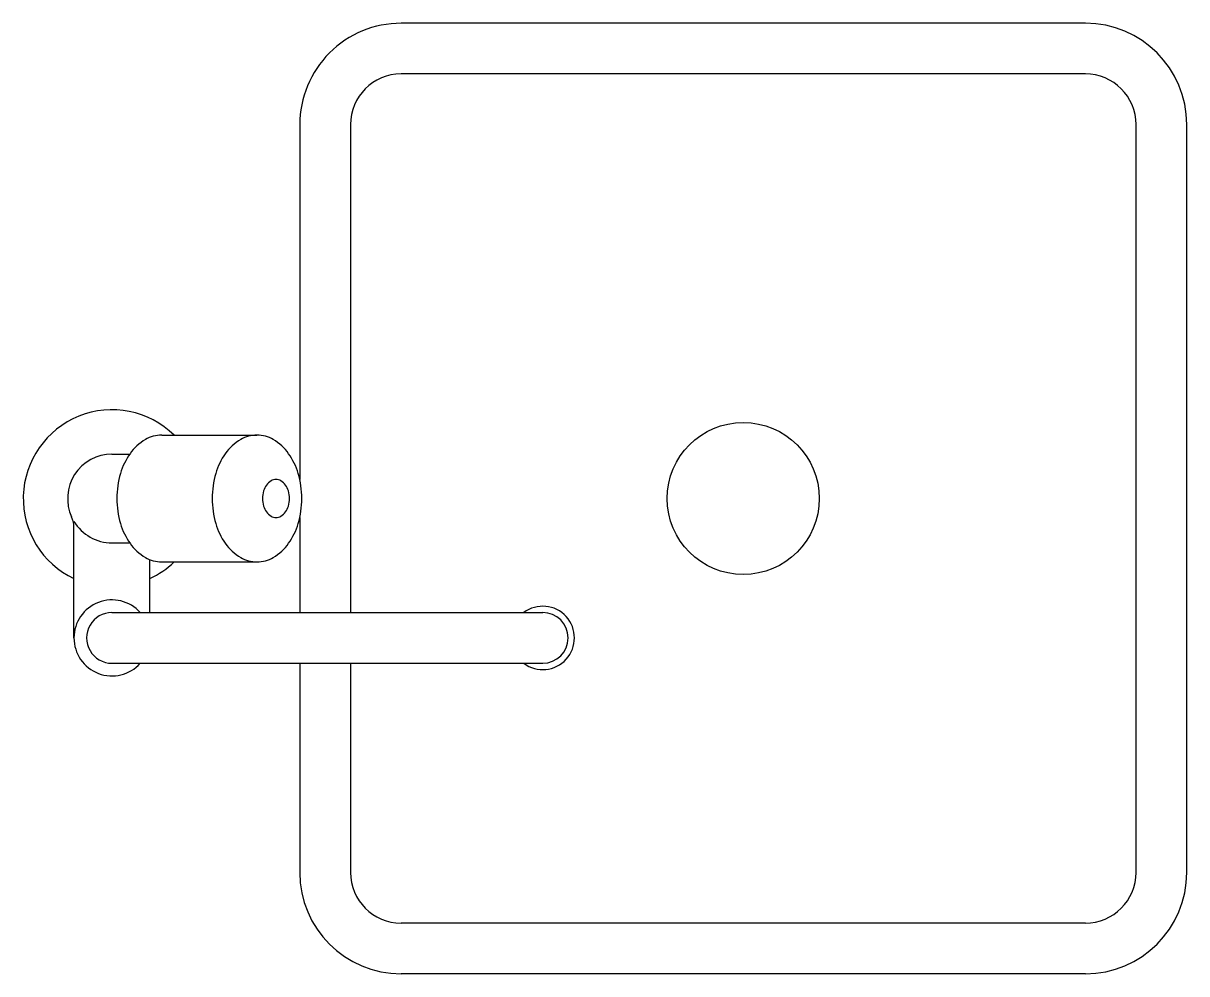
# Model space of a CAD drawing. Header units: metres. Extents: x 0.016 to 0.475, y -0.188 to 0.188.
import ezdxf

# ---------------------------------------------------------------- set-up
doc = ezdxf.new("R2010")
doc.units = ezdxf.units.M
doc.header["$MEASUREMENT"] = 0
doc.layers.get('0').update_dxf_attribs({"linetype": 'CONTINUOUS'})

msp = doc.modelspace()

# ---------------------------------------------------------------- linework, layer by layer
for p, q in [((0.4349999999999987, 0.1875), (0.165, 0.1874999999999991)), ((0.4350000000000005, 0.1674999999999995), (0.1649999999999974, 0.1674999999999995)), ((0.125, 0.1474999999999991), (0.125, 0.007449154188279287)), ((0.1449999999999978, 0.1475), (0.1449999999999987, -0.04500000000001326)), ((0.4549999999999992, -0.1475), (0.4550000000000001, 0.1474999999999999)), ((0.4749999999999988, -0.1475), (0.4749999999999988, 0.1474999999999999)), ((0.07051855781281269, 0.02499999999999946), (0.1081187720420091, 0.02499999999999946)), ((0.05089545180051935, 0.01749999999999918), (0.0578940251117448, 0.01749999999999918)), ((0.125, -0.00744915418847559), (0.125, -0.04500000000000793)), ((0.03589545180055609, -0.0550000000000006), (0.03589545180055609, -0.01145643923745876)), ((0.05089545180051935, -0.01750000000000096), (0.05789402511174391, -0.01750000000000096)), ((0.06589545180048173, -0.04499999999999372), (0.06589545180048084, -0.02412884359882828)), ((0.07051855781281269, -0.02500000000000125), (0.1081187720420091, -0.02500000000000125)), ((0.05089545180051935, -0.04499999999998838), (0.2208954518005184, -0.04500000000003281)), ((0.05089545180051935, -0.06500000000001283), (0.2208954518005184, -0.0649999999999702)), ((0.125, -0.06499999999999419), (0.125, -0.1475)), ((0.1449999999999987, -0.06499999999998886), (0.1449999999999987, -0.1475)), ((0.4349999999999996, -0.1675000000000005), (0.1649999999999983, -0.1675000000000004)), ((0.4349999999999987, -0.1875), (0.165, -0.1875))]:
    msp.add_line(p, q)
msp.add_lwpolyline([(0.07051855781281269, 0.02499999999999946, 0.133256151078858), (0.06409800060375481, 0.02325790783494863, 0.1067562697216193), (0.05801855781281251, 0.01767766952966365, 0.08282752964101038), (0.05426143257988691, 0.009903837173372839, 0.07135174875314108), (0.05284088828314815, -8.914153163319302e-16, 0.07135174875312217), (0.05426143257988691, -0.009903837173374622, 0.08282752964099814), (0.05801855781281251, -0.01767766952966366, 0.1067562697216379), (0.06409800060375481, -0.02325790783495041, 0.1332561510788669), (0.07051855781281269, -0.02500000000000125, 0.133256151078858)], format="xyb")
for points in [[(0.1081187720420091, -0.02500000000000125, 0.133256151078858), (0.1145393292510661, -0.02325790783495042, 0.1067562697216193), (0.1206187720420093, -0.01767766952966366, 0.08282752964099754), (0.1243758972749358, -0.00990383717337285, 0.07135174875310642), (0.1257964415716728, -8.958843855013521e-16, 0.07135174875312841), (0.124375897274934, 0.009903837173374612, 0.08282752964096539), (0.1206187720420093, 0.01767766952966365, 0.1067562697216041), (0.1145393292510679, 0.02325790783494685, 0.1332561510788969), (0.1081187720420091, 0.02499999999999946, 0.133256151078858), (0.1016982148329522, 0.02325790783494863, 0.1067562697216193), (0.09561877204200897, 0.01767766952966365, 0.08282752964101038), (0.09186164680908426, 0.009903837173372837, 0.07135174875314108), (0.0904411025123455, -8.937186085502868e-16, 0.07135174875312217), (0.09186164680908337, -0.009903837173374624, 0.08282752964099814), (0.09561877204200897, -0.01767766952966366, 0.1067562697216379), (0.1016982148329522, -0.02325790783495042, 0.1332561510788669)], [(0.1156187720420085, 0.007499999999999389, 0.1332561510789247), (0.1136926048792919, 0.006977372350482895, 0.1067562697216326), (0.1118687720420093, 0.005303300858899178, 0.08282752964098952), (0.1107416344721308, 0.002971151152011402, 0.07135174875314322), (0.1103154711831102, -8.949360611537505e-16, 0.0713517487531746), (0.1107416344721317, -0.002971151152014968, 0.08282752964091725), (0.1118687720420093, -0.005303300858899192, 0.1067562697215655), (0.1136926048792919, -0.006977372350484685, 0.1332561510788154), (0.1156187720420085, -0.007500000000001179, 0.1332561510789247), (0.117544939204727, -0.006977372350484685, 0.1067562697216326), (0.1193687720420087, -0.005303300858899192, 0.08282752964095197), (0.1204959096118863, -0.002971151152013192, 0.07135174875313267), (0.1209220729009086, -8.9558579423907e-16, 0.07135174875303825), (0.1204959096118881, 0.002971151152009625, 0.08282752964098399), (0.1193687720420087, 0.005303300858899178, 0.106756269721622), (0.1175449392047252, 0.006977372350484672, 0.1332561510787654)]]:
    msp.add_lwpolyline(points, format="xyb", close=True)
msp.add_circle((0.2999999999999989, -1.837722682362924e-17), 0.03)
for centre, radius, start, end in [((0.165, 0.1474999999999991), 0.04, 90, 180.0000000000002), ((0.4349999999999987, 0.1474999999999999), 0.04, 0, 90), ((0.1649999999999974, 0.1475), 0.02, 90, 180), ((0.4350000000000005, 0.1474999999999999), 0.02, 0, 90), ((0.05089545180051935, -8.912961439068893e-16), 0.035, 45.58469140281201, 244.6230664749245), ((0.05089545180051935, -8.912961439068893e-16), 0.0175, 90, 204.6199773288184), ((0.0258954518005563, -0.01145643923745876), 0.01, 0, 24.61997732881747), ((0.05089545180051935, -8.912961439068893e-16), 0.0175, 211.0027191341971, 270), ((0.05089545180051935, -8.912961439068893e-16), 0.035, 295.3769335250748, 314.415308597188), ((0.05089545180051935, -0.0550000000000006), 0.015, 41.81031489577259, 318.1896851042274), ((0.05089545180051935, -0.0550000000000006), 0.01, 90.00021374334041, 270.0002137433709), ((0.2208954518005184, -0.05500000000000062), 0.0125, 233.130102353961, 126.869897646039), ((0.2208954518005184, -0.05500000000000062), 0.01, 270.0001178779924, 90.00011787796187), ((0.165, -0.1475), 0.04, 180, 270), ((0.1649999999999983, -0.1475), 0.02, 180.0000000000001, 270.0000000000001), ((0.4349999999999987, -0.1475), 0.04, 270, 0), ((0.4349999999999996, -0.1475), 0.02, 270.0000000000001, 359.9999999999999)]:
    msp.add_arc(centre, radius, start, end)

doc.saveas('drawing.dxf')
